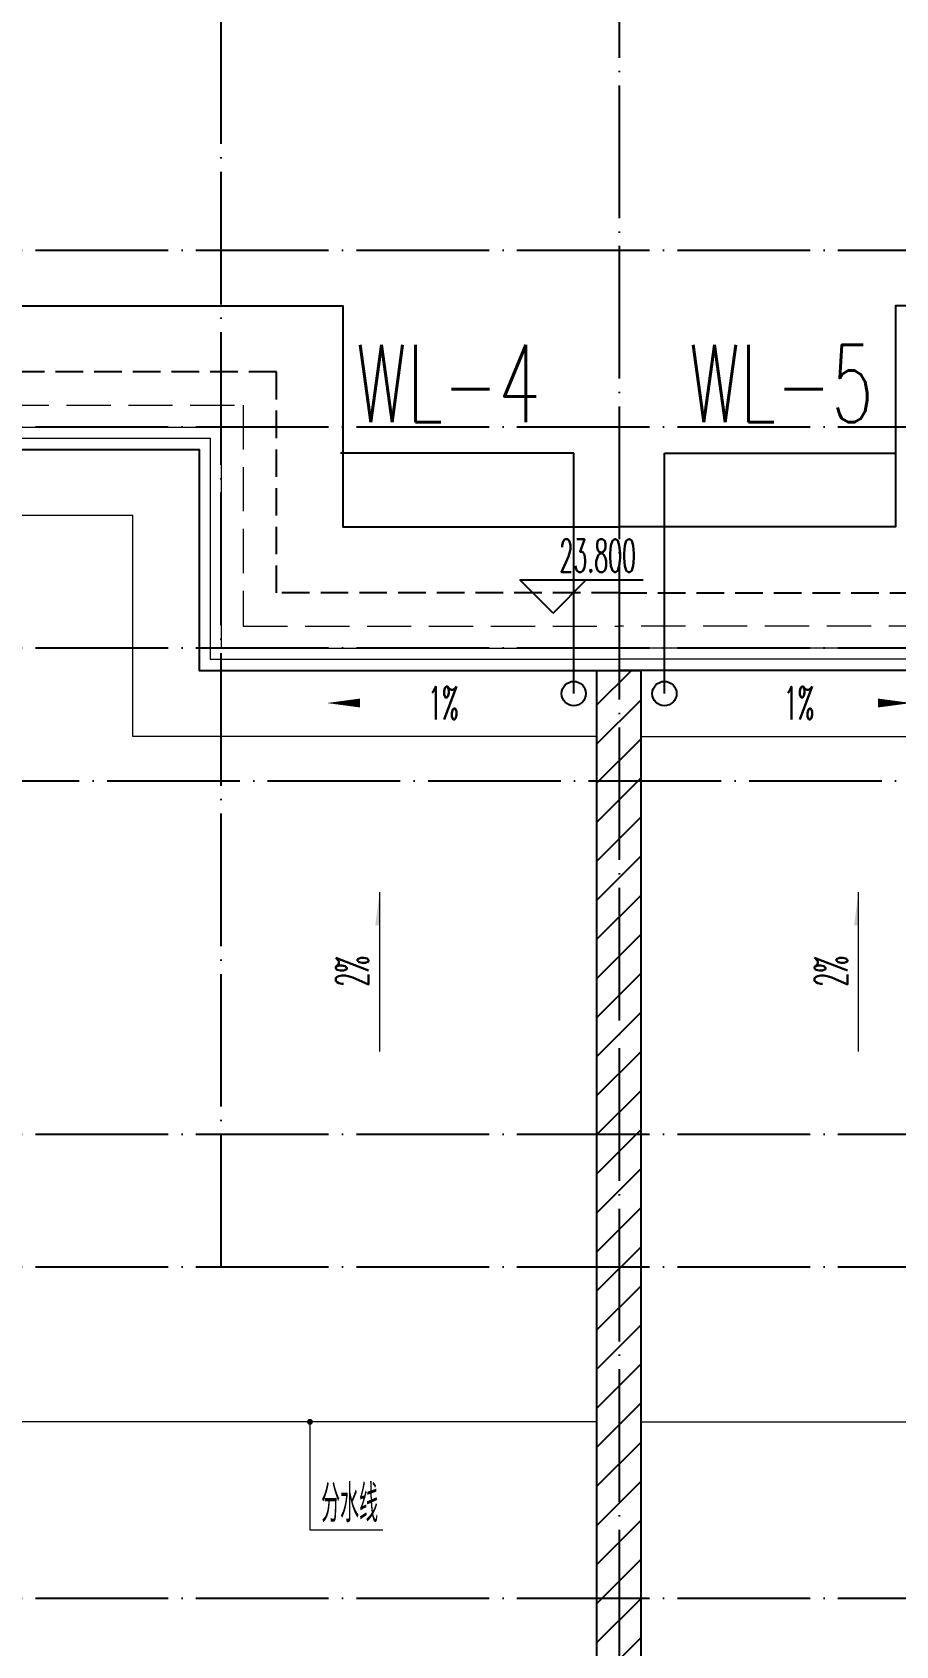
# Model space of a CAD drawing. Extents: x 27938 to 1507990, y 110129 to 923079.
# Drawn here: x 850262 to 854168, y 288797 to 296097 of the extents above; entities that cross this region are included whole.
import ezdxf

# ---------------------------------------------------------------- set-up
doc = ezdxf.new("R2010")
doc.units = 0
doc.header["$LTSCALE"] = 1000
doc.header["$MEASUREMENT"] = 0
for name, pattern in [('#P_--_20B1_001_t3$0$DASH', [0.35, 0.25, -0.1]), ('DASH', [0.35, 0.25, -0.1]), ('DOTE', [2.42, 2, -0.2, 0.02, -0.2])]:
    doc.linetypes.add(name, pattern=pattern)
for name, color, linetype in [('----建筑底图', 8, 'Continuous'), ('DIM_ELEV', 3, 'Continuous'), ('DIM_污水', 2, 'Continuous'), ('DOTE', 1, 'Continuous'), ('PUB_HATCH', 8, 'Continuous'), ('ROOF', 4, 'Continuous'), ('VPIPE-污水', 2, 'W'), ('WALL', 9, 'Continuous'), ('看线', 251, 'Continuous')]:
    doc.layers.add(name, color=color, linetype=linetype)
for name, color, linetype, lineweight in [('平面-排水沟', 86, 'Continuous', 15), ('平面-栏杆', 135, 'Continuous', 15), ('平面-看线', 45, 'Continuous', 15)]:
    doc.layers.add(name, color=color, linetype=linetype, lineweight=lineweight)
doc.styles.add('_TCH_DIM', font='SIMPLEX.shx', dxfattribs={"width": 0.7, "bigfont": 'GBCBIG.shx'})
doc.styles.add('_TWT_SERIAL', font='SIMPLEX', dxfattribs={"width": 0.8, "height": 3.5, "bigfont": 'HZTXT'})
doc.styles.add('DIM_FONT_T3', font='SIMPLEX', dxfattribs={"width": 0.705882, "bigfont": 'GBCBIG'})
doc.styles.get("Standard").update_dxf_attribs({"font": 'gbenor.shx', "bigfont": 'gbcbig.shx'})
doc.linetypes.add('W', pattern='A,3,-0.2,["W",Standard,S=0.25,R=0,X=-0.1,Y=-0.115],-0.2', length=3.4)

# ---------------------------------------------------------------- blocks, each defined once
blk = doc.blocks.new('A$C1B43746D')
at = {"layer": 'PUB_HATCH'}
h = blk.add_hatch(dxfattribs=at)
h.set_pattern_fill('普通砖', color=256, scale=50, style=0)
h.set_pattern_definition([(45, (0, 89.76), (-88.38838, 88.38838), [])])
h.paths.add_polyline_path([(39402.5, -27899.8), (39402.5, -20199.8), (39202.5, -20199.8), (39202.5, -27899.8)])
at = {"layer": '平面-排水沟'}
for points in [[(38219.4, -21203.6), (38219.4, -21353.6), (38199.4, -21353.6)], [(40385.6, -21203.6), (40385.6, -21353.6), (40365.6, -21353.6)]]:
    blk.add_hatch(color=8, dxfattribs=at).paths.add_polyline_path(points)
at = {"layer": 'DIM_ELEV', "color": 8}
for p, q in [((39004, -19940.7), (38854, -19790.7)), ((38854, -19790.7), (39411.6, -19790.7)), ((39004, -19940.7), (39154, -19790.7))]:
    blk.add_line(p, q, dxfattribs=at)
at = {"layer": 'DOTE', "color": 169, "linetype": 'DOTE', "ltscale": 0.3}
for p, q in [((37502.5, -22899.8), (37502.5, -14649.8)), ((39302.5, -14649.8), (39302.5, -31199.8)), ((66302.5, -18299.8), (12302.5, -18299.8)), ((66302.5, -19099.8), (12302.5, -19099.8)), ((66302.5, -20099.8), (12302.5, -20099.8)), ((12302.5, -20699.5), (66302.5, -20699.5)), ((66302.5, -22299.8), (12302.5, -22299.8)), ((66302.5, -22899.8), (12302.5, -22899.8)), ((66302.5, -24399.8), (12302.5, -24399.8))]:
    blk.add_line(p, q, dxfattribs=at)
at = {"layer": 'ROOF', "color": 8, "ltscale": 0.8}
for points in [[(31202.5, -18549.8), (38052.5, -18549.8), (38052.5, -19549.8), (39302.5, -19549.8)], [(47402.5, -18549.8), (40552.5, -18549.8), (40552.5, -19549.8), (39302.5, -19549.8)], [(31202.5, -19199.8), (37402.5, -19199.8), (37402.5, -20199.8), (39302.5, -20199.8)], [(47402.5, -19199.8), (41202.5, -19199.8), (41202.5, -20199.8), (39302.5, -20199.8)]]:
    blk.add_lwpolyline(points, dxfattribs=at)
at = {"layer": 'WALL', "color": 8}
for p, q in [((39202.5, -27899.8), (39202.5, -20199.8)), ((39202.5, -20199.8), (39402.5, -20199.8)), ((39402.5, -27899.8), (39402.5, -20199.8))]:
    blk.add_line(p, q, dxfattribs=at)
at = {"layer": '平面-排水沟', "color": 8}
for p, q in [((39202.5, -23599.8), (36552.5, -23599.8)), ((37904, -23599.8), (37904, -24089.1)), ((39402.5, -23599.8), (42052.5, -23599.8)), ((37904, -24089.1), (38234.1, -24089.1))]:
    blk.add_line(p, q, dxfattribs=at)
for points in [[(39202.5, -20499.8), (37102.5, -20499.8), (37102.5, -19499.8), (31202.5, -19499.8)], [(39402.5, -20499.8), (41502.5, -20499.8), (41502.5, -19499.8), (47402.5, -19499.8)], [(38219.4, -21923.6), (38219.4, -21203.6)], [(40385.5, -21923.6), (40385.6, -21203.6)]]:
    blk.add_lwpolyline(points, dxfattribs=at)
for points in [[(38388.4, -20347.6, 0, 0, 0), (37980.5, -20347.6, 0, 40, 0), (38130.5, -20347.6, 0, 0, 0)], [(40216.6, -20347.6, 0, 0, 0), (40624.4, -20347.6, 0, 40, 0), (40474.4, -20347.6, 0, 0, 0)]]:
    blk.add_lwpolyline(points, format="xyseb", dxfattribs=at)
at = {"layer": '平面-排水沟', "color": 8, "const_width": 13.3}
blk.add_lwpolyline([(37904, -23593.1, 1), (37904, -23606.5, 1)], format="xyb", close=True, dxfattribs=at)
at = {"layer": '平面-栏杆', "color": 8}
for points in [[(31202.5, -19099.8), (37502.5, -19099.8), (37502.5, -20099.8), (39302.5, -20099.8)], [(47402.5, -19099.8), (41102.5, -19099.8), (41102.5, -20099.8), (39302.5, -20099.8)], [(31202.5, -19149.8), (37452.5, -19149.8), (37452.5, -20149.8), (39302.5, -20149.8)], [(47402.5, -19149.8), (41152.5, -19149.8), (41152.5, -20149.8), (39302.5, -20149.8)]]:
    blk.add_lwpolyline(points, dxfattribs=at)
at = {"layer": '平面-看线', "color": 8, "linetype": 'DASH', "ltscale": 0.8}
for points in [[(31202.5, -18999.8), (37602.5, -18999.8), (37602.5, -19999.8), (39302.5, -19999.8)], [(47402.5, -18999.8), (41002.5, -18999.8), (41002.5, -19999.8), (39302.5, -19999.8)]]:
    blk.add_lwpolyline(points, dxfattribs=at)
at = {"layer": '看线', "color": 8, "linetype": '#P_--_20B1_001_t3$0$DASH', "ltscale": 0.5}
for points in [[(39302.5, -19849.8), (37752.5, -19849.8), (37752.5, -18849.8), (31202.5, -18849.8)], [(39302.5, -19849.8), (40852.5, -19849.8), (40852.5, -18849.8), (47402.5, -18849.8)]]:
    blk.add_lwpolyline(points, dxfattribs=at)
at = {"layer": 'DIM_ELEV', "color": 7, "style": '_TCH_DIM', "width": 0.494118}
blk.add_text('23.800', height=148.75, dxfattribs=at).set_placement((39032.6, -19755.7))
at = {"layer": '平面-排水沟', "color": 7}
for s, height, style, width, p in [('1%', 148.75, '_TCH_DIM', 0.494118, (38438.4, -20422)), ('1%', 148.75, '_TCH_DIM', 0.494118, (40047.5, -20422)), ('分水线', 168.79, 'DIM_FONT_T3', 0.705882, (37954.7, -24054.1))]:
    blk.add_text(s, height=height, dxfattribs=dict(at, style=style, width=width)).set_placement(p)
at = {"layer": '平面-排水沟', "color": 7, "style": '_TCH_DIM', "width": 0.494118}
for rotation, p in [(90.0006, (38169.3, -21630.1)), (89.9994, (40335.5, -21630.1))]:
    blk.add_text('2%', height=148.75, rotation=rotation, dxfattribs=at).set_placement(p)

msp = doc.modelspace()

# ---------------------------------------------------------------- block references
at = {"layer": '----建筑底图', "ltscale": 0.5}
msp.add_blockref('A$C1B43746D', (813614.1, 313410.2), dxfattribs=at)

# ---------------------------------------------------------------- next in the draw order: linework, layer by layer
at = {"layer": 'DIM_污水'}
for p, q in [((852711.5, 294193), (851656.2, 294193)), ((852711.5, 293105.4), (852711.5, 294193)), ((853121.7, 293105.4), (853121.7, 294193)), ((853121.7, 294193), (854167.2, 294193))]:
    msp.add_line(p, q, dxfattribs=at)
at = {"layer": 'VPIPE-污水'}
for centre in [(852711.5, 293105.4), (853121.7, 293105.4)]:
    msp.add_circle(centre, 55, dxfattribs=at)

# ---------------------------------------------------------------- next in the draw order: texts
at = {"layer": 'DIM_污水', "color": 7, "style": '_TWT_SERIAL', "width": 0.64}
for s, p in [('WL-4', (851726.2, 294333)), ('WL-5', (853233.2, 294333))]:
    msp.add_text(s, height=350, dxfattribs=at).set_placement(p)

doc.saveas('drawing.dxf')
